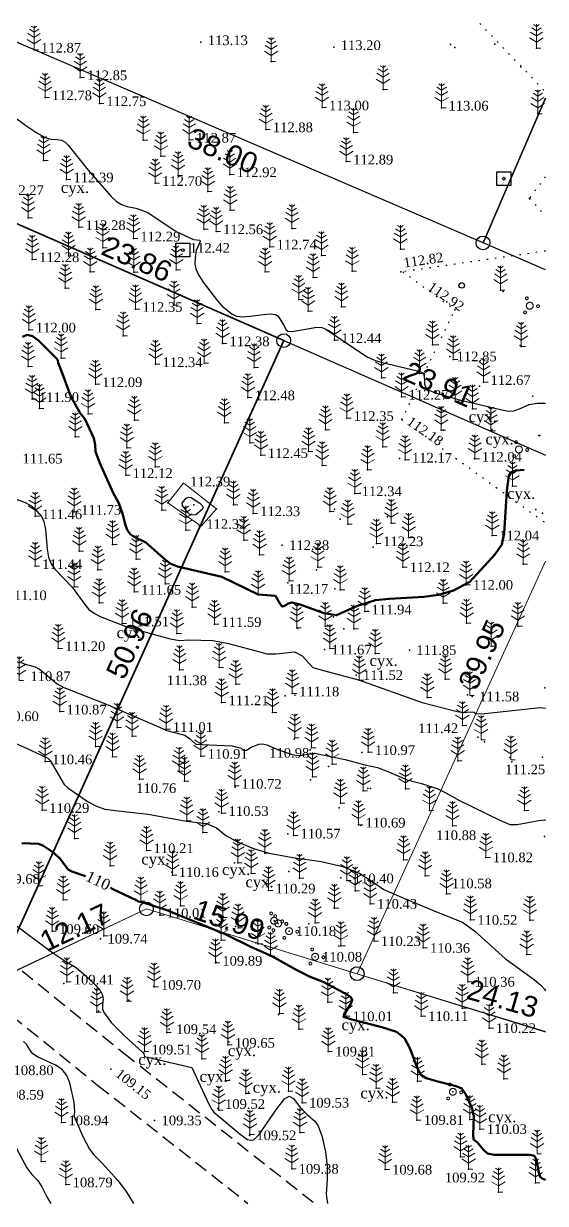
# Model space of a CAD drawing. Header units: millimetres. Extents: x 5405400.6 to 5405489.6, y 5524801.2 to 5524886.8.
# Drawn here: x 5405451.8 to 5405489.6, y 5524801.2 to 5524886.8 of the extents above; entities that cross this region are included whole.
import ezdxf
from ezdxf.enums import TextEntityAlignment as Align

# ---------------------------------------------------------------- set-up
doc = ezdxf.new("R2010")
doc.units = ezdxf.units.MM
for name, pattern in [('DASHEDX2', [1.5, 1, -0.5]), ('HIDDEN', [0.5, 0, -0.5]), ('суцільна', [50, 50, 0])]:
    doc.linetypes.add(name, pattern=pattern)
for name, color, linetype in [('SC007', 7, 'Continuous'), ('вис_1_1', 170, 'Continuous'), ('горизонт_1', 12, 'Continuous'), ('горизонтали', 42, 'Continuous'), ('дороги', 7, 'Continuous'), ('Ділянки_Межі', 10, 'Continuous'), ('надписи', 7, 'Continuous'), ('отметки', 7, 'Continuous'), ('промеры', 185, 'Continuous'), ('Растительность', 7, 'Continuous')]:
    doc.layers.add(name, color=color, linetype=linetype)
for name, color, linetype, lineweight in [('Контур', 7, 'HIDDEN', 30), ('ограждение', 7, 'ZABOR', 20), ('рельеф', 7, 'Continuous', 0), ('ТОЧКИ', 7, 'Continuous', 30), ('усл. знак', 7, 'суцільна', 20)]:
    doc.layers.add(name, color=color, linetype=linetype, lineweight=lineweight)
doc.styles.get("Standard").update_dxf_attribs({"font": 'arial.ttf'})
doc.styles.add('times', font='times.ttf')
doc.linetypes.add('ZABOR', pattern='A,1,-0.1,[132,ltypeshp.shx,S=0.25,R=0,X=-0.1,Y=0],-0.4,1', length=2.5)
doc.linetypes.add('ЗаборДерПр', pattern='A,1,[130,ltypeshp.shx,S=0.25,R=0,X=0,Y=-0.25],1.5', length=2.5)
doc.linetypes.add('канава 0', pattern='A,0.9,0,["|",Standard,S=0.25,R=0,X=0,Y=0],0.1', length=1)

# ---------------------------------------------------------------- blocks, each defined once
blk = doc.blocks.new('SYMBOL902')
at = {"layer": 'SC007'}
blk.add_lwpolyline([(-1.25, -1.25), (-1.25, 1.25), (1.25, 1.25), (1.25, -1.25)], close=True, dxfattribs=at)
blk.add_circle((0, 0), 0.25, dxfattribs=at)
blk = doc.blocks.new('A$C51FE15A3')
at = {"layer": 'Растительность', "color": 94, "lineweight": 0}
for points in [[(-0.201, 1.726), (0, 1.584), (0.201, 1.726)], [(0, 1.75), (0, 0), (0.319, 0)], [(-0.447, 1.172), (0, 0.895), (0.447, 1.172)], [(-0.343, 1.489), (0, 1.267), (0.343, 1.489)], [(-0.493, 0.753), (0, 0.444), (0.493, 0.753)]]:
    blk.add_lwpolyline(points, dxfattribs=at)
blk = doc.blocks.new('A$C72385B22')
at = {"layer": 'усл. знак'}
for centre, radius in [((0, 0), 0.625), ((-0.02, 1.49), 0.25), ((-1.29, -0.64), 0.25), ((1.28, -0.76), 0.25)]:
    blk.add_circle(centre, radius, dxfattribs=at)

msp = doc.modelspace()

# ---------------------------------------------------------------- linework, layer by layer
at = {"layer": 'вис_1_1', "color": 7}
for p in [(5405486.57, 5524867.39, 112.87), (5405483.07, 5524866.06, 112.92), (5405487.8, 5524863.47, 112.78), (5405482.69, 5524862.68, 112.85), (5405484.85, 5524860.51, 112.69), (5405483.28, 5524859.41, 112.48), (5405479.22, 5524858.09, 112.18), (5405482.24, 5524857.32, 112.19), (5405485.74, 5524857.38, 112.26), (5405489.22, 5524856.94, 112.34), (5405479.06, 5524855.27, 112.26), (5405484.48, 5524855.26, 112.11), (5405476.19, 5524852.75, 112.4), (5405474.34, 5524851.6, 112.36), (5405478.17, 5524851.05, 112.38), (5405488.93, 5524851.56, 111.9), (5405474.75, 5524850.86, 112.38), (5405479.71, 5524849.55, 112.29), (5405485.78, 5524849.68, 112.04), (5405470.54, 5524848.98, 112.28), (5405477.15, 5524848.84, 112.3), (5405488.02, 5524847.61, 111.93), (5405473.03, 5524847.19, 112.14), (5405479.29, 5524847.38, 112.12), (5405470.94, 5524846.24, 112.18), (5405483.88, 5524846.1, 112), (5405474.36, 5524845.82, 112.11), (5405476.75, 5524844.2, 111.95), (5405482.22, 5524844.77, 111.97), (5405474.25, 5524843.79, 112), (5405483.92, 5524843.31, 111.85), (5405471.67, 5524842.97, 111.72), (5405475.02, 5524842.9, 111.91), (5405487.64, 5524843.1, 111.85), (5405485.69, 5524841.66, 111.81), (5405473.62, 5524841.4, 111.67), (5405479.77, 5524841.37, 111.85), (5405475.9, 5524839.55, 111.52), (5405482.37, 5524839.25, 111.69), (5405489.6, 5524838.63, 111.58), (5405471.46, 5524838.09, 111.26), (5405481.06, 5524837.92, 111.55), (5405483.99, 5524838.12, 111.61), (5405484.33, 5524838, 111.58), (5405483.61, 5524835.89, 111.42), (5405471.4, 5524834.9, 111.08), (5405484.74, 5524835.05, 111.36), (5405472.57, 5524834.14, 111.01), (5405476.31, 5524833.93, 111.04), (5405485.21, 5524834.7, 111.38), (5405483.27, 5524833.32, 111.17), (5405487.04, 5524833.57, 111.31), (5405487.19, 5524833.25, 111.25), (5405489.42, 5524833.6, 111.29), (5405473.9, 5524832.91, 110.96), (5405467.13, 5524831.43, 110.76), (5405472.59, 5524831.95, 110.89), (5405476.74, 5524831.32, 110.94), (5405479.48, 5524831.29, 110.95), (5405465.95, 5524829.62, 110.57), (5405474.67, 5524829.92, 110.78), (5405481.22, 5524829.73, 110.87), (5405488.11, 5524829.72, 111.09), (5405470.96, 5524828.03, 110.6), (5405476.25, 5524828.64, 110.73), (5405482.89, 5524828.62, 110.88), (5405489.56, 5524827.85, 110.88), (5405479.34, 5524826.15, 110.65), (5405485.32, 5524826.32, 110.82), (5405467.09, 5524825.92, 110.43), (5405471.03, 5524825.3, 110.44), (5405462.54, 5524825.25, 110.16), (5405474.79, 5524824.84, 110.44), (5405480.91, 5524824.99, 110.61), (5405475.83, 5524823.89, 110.43), (5405482.46, 5524823.67, 110.58), (5405460.29, 5524823.12, 110), (5405476.92, 5524822.95, 110.43), (5405461.68, 5524822.15, 109.97), (5405474.32, 5524822.66, 110.3), (5405467.16, 5524821.3, 110.05), (5405469.95, 5524821.72, 110.22), (5405470.25, 5524821.53, 110.16), (5405472.47, 5524821.5, 110.21), (5405484.19, 5524821.78, 110.52), (5405488.49, 5524821.77, 110.69), (5405457.37, 5524820.42, 109.74), (5405471.04, 5524820.97, 110.18), (5405477.2, 5524820.24, 110.23), (5405468.64, 5524820.11, 110.04), (5405474.64, 5524819.88, 110.18), (5405480.76, 5524819.75, 110.36), (5405465.74, 5524818.71, 109.84), (5405469.57, 5524819.24, 110), (5405472.93, 5524819.11, 110.08), (5405488.28, 5524819.27, 110.56), (5405454.71, 5524817.17, 109.49), (5405461.23, 5524816.97, 109.65), (5405484, 5524817.3, 110.36), (5405459.41, 5524815.95, 109.55), (5405478.61, 5524816.49, 110.1), (5405457.21, 5524815.17, 109.5), (5405473.86, 5524815.82, 109.93), (5405483.6, 5524815.38, 110.16), (5405470.27, 5524814.91, 109.82), (5405475.15, 5524814.79, 110.01), (5405480.63, 5524814.8, 110.11), (5405462.35, 5524813.85, 109.54), (5405471.75, 5524813.86, 109.84), (5405485.54, 5524813.93, 110.22), (5405466.67, 5524812.93, 109.6), (5405473.88, 5524812.23, 109.81), (5405485.02, 5524811.32, 110.12), (5405466.73, 5524810.15, 109.58), (5405476.37, 5524810.57, 109.72), (5405480.36, 5524810.08, 109.98), (5405486.62, 5524810.24, 110.11), (5405468.1, 5524809.29, 109.58), (5405470.99, 5524809.36, 109.5), (5405477.35, 5524809.57, 109.74), (5405482.92, 5524809.31, 109.97), (5405471.99, 5524808.52, 109.53), (5405478.55, 5524808.55, 109.76), (5405465.87, 5524808.1, 109.52), (5405461.29, 5524807.23, 109.35), (5405461.29, 5524807.23, 109.35), (5405480.31, 5524807.26, 109.81), (5405484.16, 5524807.3, 109.98), (5405484.88, 5524806.6, 110.03), (5405468.16, 5524806.15, 109.52), (5405471.83, 5524806.35, 109.43), (5405489.03, 5524806.31, 110.03), (5405483.48, 5524804.58, 109.95), (5405471.23, 5524803.72, 109.38), (5405478.01, 5524803.66, 109.68), (5405484.06, 5524803.69, 109.92), (5405488.92, 5524802.7, 109.97), (5405486.22, 5524802.03, 109.96)]:
    msp.add_point(p, dxfattribs=at)
at = {"layer": 'горизонт_1', "color": 32}
for points in [[(5405480.84, 5524861.432, 112.5), (5405480.87, 5524860.69, 112.5), (5405480.97, 5524860.43, 112.5), (5405481.23, 5524860.21, 112.5), (5405481.83, 5524859.98, 112.5), (5405483.48, 5524859.5, 112.5), (5405485.35, 5524859.08, 112.5), (5405486.46, 5524858.8, 112.5), (5405486.95, 5524858.71, 112.5), (5405487.34, 5524858.74, 112.5), (5405487.75, 5524858.88, 112.5), (5405488.45, 5524859.19, 112.5), (5405489.05, 5524859.29, 112.5), (5405489.63, 5524859.29, 112.5)], [(5405463.485, 5524835.204, 111), (5405463.822, 5524834.94, 111), (5405464.27, 5524834.55, 111), (5405465.24, 5524834.49, 111), (5405466.92, 5524834.43, 111), (5405467.56, 5524834.26, 111), (5405467.78, 5524834.06, 111), (5405467.96, 5524834.11, 111), (5405468.29, 5524834.32, 111), (5405468.85, 5524834.53, 111), (5405469.12, 5524834.57, 111), (5405469.43, 5524834.49, 111), (5405470.26, 5524834.12, 111), (5405471.27, 5524833.8, 111), (5405471.69, 5524833.71, 111), (5405472, 5524833.74, 111), (5405472.88, 5524833.89, 111), (5405475.11, 5524833.43, 111), (5405476.53, 5524833.04, 111), (5405477.46, 5524832.84, 111), (5405478.33, 5524832.51, 111), (5405479.6, 5524831.96, 111), (5405480.64, 5524831.68, 111), (5405481.77, 5524831.31, 111), (5405482.41, 5524831.01, 111), (5405483.4, 5524830.45, 111), (5405486.33, 5524829.03, 111), (5405487.06, 5524828.71, 111), (5405487.58, 5524828.72, 111), (5405489.16, 5524829.01, 111), (5405489.6, 5524829.05, 111), (5405489.63, 5524829.035, 111)], [(5405463.597, 5524828.952, 110.5), (5405465.06, 5524828.79, 110.5), (5405465.77, 5524828.46, 110.5), (5405466.45, 5524827.91, 110.5), (5405467.31, 5524827.44, 110.5), (5405468.47, 5524826.97, 110.5), (5405469.59, 5524826.64, 110.5), (5405471.31, 5524826.31, 110.5), (5405473.37, 5524826.02, 110.5), (5405474.94, 5524825.65, 110.5), (5405476.16, 5524825.15, 110.5), (5405477.06, 5524824.57, 110.5), (5405477.91, 5524824, 110.5), (5405479.41, 5524823.35, 110.5), (5405481.72, 5524822.36, 110.5), (5405483.61, 5524821.62, 110.5), (5405484.51, 5524820.97, 110.5), (5405486.73, 5524818.97, 110.5), (5405487.78, 5524818.22, 110.5), (5405488.84, 5524817.44, 110.5), (5405489.29, 5524817.06, 110.5), (5405489.56, 5524816.76, 110.5), (5405489.63, 5524816.648, 110.5)], [(5405455.449, 5524807.511, 109), (5405456.08, 5524806.07, 109), (5405456.56, 5524805.14, 109), (5405456.86, 5524804.77, 109), (5405457.49, 5524804.14, 109), (5405458.62, 5524802.87, 109), (5405459.22, 5524802.08, 109), (5405459.766, 5524801.21, 109)]]:
    msp.add_polyline3d(points, dxfattribs=at)
at = {"layer": 'горизонтали', "color": 32}
for points in [[(5405449.877, 5524880.962, 112.5), (5405451.947, 5524879.432, 112.5), (5405452.737, 5524878.902, 112.5), (5405453.337, 5524878.572, 112.5), (5405453.747, 5524878.452, 112.5), (5405454.227, 5524878.432, 112.5), (5405454.527, 5524878.372, 112.5), (5405454.787, 5524878.232, 112.5), (5405455.017, 5524878.002, 112.5), (5405456.467, 5524876.192, 112.5), (5405458.147, 5524874.282, 112.5), (5405458.497, 5524873.952, 112.5), (5405458.877, 5524873.712, 112.5), (5405459.287, 5524873.572, 112.5), (5405459.917, 5524873.442, 112.5), (5405460.357, 5524873.302, 112.5), (5405460.817, 5524873.092, 112.5), (5405462.887, 5524871.732, 112.5), (5405464.117, 5524871.162, 112.5), (5405464.577, 5524871.122, 112.5), (5405464.587, 5524871.022, 112.5), (5405464.297, 5524870.372, 112.5), (5405464.217, 5524869.842, 112.5), (5405464.207, 5524869.382, 112.5), (5405464.267, 5524869.042, 112.5), (5405464.477, 5524868.602, 112.5), (5405464.817, 5524868.072, 112.5), (5405465.837, 5524866.712, 112.5), (5405466.177, 5524866.322, 112.5), (5405466.897, 5524865.762, 112.5), (5405467.227, 5524865.612, 112.5), (5405467.667, 5524865.552, 112.5), (5405468.227, 5524865.592, 112.5), (5405469.157, 5524865.732, 112.5), (5405469.687, 5524865.772, 112.5), (5405470.047, 5524865.732, 112.5), (5405470.247, 5524865.602, 112.5), (5405470.707, 5524864.852, 112.5), (5405470.807, 5524864.622, 112.5), (5405470.957, 5524864.512, 112.5), (5405471.267, 5524864.492, 112.5), (5405473.047, 5524864.812, 112.5), (5405473.427, 5524864.782, 112.5), (5405473.707, 5524864.662, 112.5), (5405476.147, 5524863.002, 112.5), (5405476.707, 5524862.652, 112.5), (5405477.227, 5524862.412, 112.5), (5405477.697, 5524862.262, 112.5), (5405480.347, 5524861.642, 112.5), (5405480.637, 5524861.542, 112.5), (5405480.84, 5524861.432, 112.5)], [(5405450.067, 5524852.742, 111.5), (5405451.837, 5524852.102, 111.5), (5405452.297, 5524851.872, 111.5), (5405452.557, 5524851.672, 111.5), (5405453.077, 5524851.062, 111.5), (5405453.257, 5524850.702, 111.5), (5405453.377, 5524850.112, 111.5), (5405453.487, 5524848.682, 111.5), (5405453.587, 5524848.112, 111.5), (5405453.777, 5524847.632, 111.5), (5405454.057, 5524847.232, 111.5), (5405455.317, 5524845.932, 111.5), (5405456.227, 5524844.672, 111.5), (5405456.527, 5524844.322, 111.5), (5405456.907, 5524844.042, 111.5), (5405457.347, 5524843.812, 111.5), (5405459.317, 5524843.042, 111.5), (5405462.417, 5524842.172, 111.5), (5405463.117, 5524842.052, 111.5), (5405463.767, 5524842.122, 111.5), (5405465.507, 5524842.062, 111.5), (5405466.657, 5524841.852, 111.5), (5405468.817, 5524841.272, 111.5), (5405469.417, 5524841.102, 111.5), (5405470.107, 5524841.102, 111.5), (5405471.427, 5524841.252, 111.5), (5405471.997, 5524840.942, 111.5), (5405472.764, 5524840.094, 111.5)], [(5405451.517, 5524840.512, 111), (5405451.817, 5524840.362, 111), (5405452.617, 5524840.162, 111), (5405452.947, 5524839.972, 111), (5405454.227, 5524838.912, 111), (5405454.707, 5524838.642, 111), (5405457.607, 5524837.522, 111), (5405462.027, 5524835.592, 111), (5405462.087, 5524835.552, 111), (5405463.485, 5524835.204, 111)], [(5405472.764, 5524840.094, 111.5), (5405473.8, 5524839.81, 111.5), (5405476.07, 5524839.21, 111.5), (5405480.7, 5524837.56, 111.5), (5405483.24, 5524836.91, 111.5), (5405483.81, 5524836.84, 111.5), (5405484.06, 5524836.89, 111.5), (5405484.46, 5524836.85, 111.5), (5405484.62, 5524836.75, 111.5), (5405485.23, 5524836.76, 111.5), (5405488.14, 5524837.07, 111.5), (5405489.24, 5524837.2, 111.5), (5405489.63, 5524837.155, 111.5)], [(5405449.947, 5524835.152, 110.5), (5405451.997, 5524834.252, 110.5), (5405453.537, 5524833.532, 110.5), (5405453.717, 5524833.352, 110.5), (5405454.717, 5524831.622, 110.5), (5405454.997, 5524831.382, 110.5), (5405456.477, 5524830.352, 110.5), (5405457.017, 5524830.062, 110.5), (5405457.687, 5524829.822, 110.5), (5405458.647, 5524829.692, 110.5), (5405460.807, 5524829.462, 110.5), (5405463.597, 5524828.952, 110.5)], [(5405451.067, 5524821.512, 109.5), (5405453.897, 5524819.392, 109.5), (5405454.857, 5524818.762, 109.5), (5405455.597, 5524818.322, 109.5), (5405456.347, 5524817.672, 109.5), (5405456.987, 5524817.052, 109.5), (5405457.327, 5524816.662, 109.5), (5405457.517, 5524816.322, 109.5), (5405457.557, 5524816.022, 109.5), (5405457.497, 5524815.622, 109.5), (5405457.507, 5524815.342, 109.5), (5405457.607, 5524815.062, 109.5), (5405457.912, 5524814.656, 109.5)], [(5405457.912, 5524814.656, 109.5), (5405458.147, 5524814.342, 109.5), (5405459.157, 5524813.332, 109.5), (5405460.407, 5524812.192, 109.5), (5405460.497, 5524812.072, 109.5), (5405460.547, 5524811.872, 109.5), (5405463.997, 5524811.072, 109.5), (5405465.207, 5524808.412, 109.5), (5405465.427, 5524808.022, 109.5), (5405465.587, 5524807.822, 109.5), (5405465.587, 5524807.822, 109.5), (5405465.587, 5524807.822, 109.5)], [(5405455.449, 5524807.511, 109), (5405455.507, 5524807.862, 109), (5405455.457, 5524808.552, 109), (5405455.127, 5524809.962, 109), (5405454.917, 5524810.502, 109), (5405454.577, 5524810.922, 109), (5405454.087, 5524811.232, 109), (5405452.787, 5524811.852, 109), (5405452.457, 5524812.072, 109), (5405452.287, 5524812.272, 109), (5405451.987, 5524812.762, 109), (5405451.767, 5524812.952, 109)], [(5405465.587, 5524807.822, 109.5), (5405467.48, 5524806.24, 109.5), (5405468.03, 5524805.85, 109.5), (5405468.23, 5524805.79, 109.5), (5405468.49, 5524805.83, 109.5), (5405468.86, 5524806.22, 109.5), (5405470.15, 5524808.07, 109.5), (5405470.71, 5524808.79, 109.5), (5405471.05, 5524808.99, 109.5), (5405471.35, 5524808.82, 109.5), (5405471.84, 5524808.17, 109.5), (5405472.36, 5524807.67, 109.5), (5405472.91, 5524807.19, 109.5), (5405473.16, 5524806.83, 109.5), (5405473.43, 5524806.04, 109.5), (5405473.67, 5524804.96, 109.5), (5405473.8, 5524803.91, 109.5), (5405473.79, 5524802.96, 109.5), (5405473.74, 5524801.88, 109.5), (5405473.829, 5524801.21, 109.5)], [(5405451.217, 5524805.302, 108.5), (5405452.007, 5524803.782, 108.5), (5405452.377, 5524803.302, 108.5), (5405452.807, 5524802.882, 108.5), (5405453.097, 5524802.412, 108.5), (5405453.457, 5524801.682, 108.5), (5405453.769, 5524801.21, 108.5)]]:
    msp.add_polyline3d(points, dxfattribs=at)
at = {"layer": 'горизонтали', "color": 32, "lineweight": 50}
for points in [[(5405451.707, 5524864.092, 112), (5405452.037, 5524864.242, 112), (5405452.427, 5524864.162, 112), (5405452.857, 5524863.832, 112), (5405454.177, 5524862.532, 112), (5405454.257, 5524862.402, 112), (5405454.297, 5524862.222, 112), (5405454.617, 5524861.412, 112), (5405455.217, 5524859.762, 112), (5405455.877, 5524858.562, 112), (5405456.217, 5524858.152, 112), (5405456.887, 5524856.742, 112), (5405456.977, 5524856.272, 112), (5405456.997, 5524855.782, 112), (5405457.307, 5524854.922, 112), (5405458.287, 5524852.792, 112), (5405458.697, 5524852.022, 112), (5405458.977, 5524851.202, 112), (5405459.157, 5524850.502, 112), (5405459.307, 5524850.092, 112), (5405459.517, 5524849.792, 112), (5405459.767, 5524849.612, 112), (5405460.657, 5524849.182, 112), (5405462.097, 5524847.882, 112), (5405462.457, 5524847.632, 112), (5405462.937, 5524847.422, 112), (5405466.167, 5524846.692, 112), (5405468.797, 5524845.412, 112), (5405470.058, 5524845.296, 112)], [(5405470.058, 5524845.296, 112), (5405470.36, 5524844.74, 112), (5405470.55, 5524844.53, 112), (5405470.72, 5524844.59, 112), (5405470.97, 5524844.76, 112), (5405471.24, 5524844.83, 112), (5405471.85, 5524844.68, 112), (5405473.57, 5524844.04, 112), (5405474.47, 5524843.9, 112), (5405476, 5524844.58, 112), (5405476.93, 5524844.88, 112), (5405477.3, 5524844.98, 112), (5405478.32, 5524845.09, 112), (5405480.82, 5524845.24, 112), (5405481.87, 5524845.37, 112), (5405482.96, 5524845.68, 112), (5405484.16, 5524846.31, 112), (5405485.98, 5524848.32, 112), (5405486.48, 5524849.02, 112), (5405486.63, 5524849.83, 112), (5405486.84, 5524852.95, 112), (5405486.99, 5524854.01, 112), (5405487.15, 5524854.28, 112), (5405487.48, 5524854.41, 112), (5405488.09, 5524854.46, 112)], [(5405451.657, 5524827.362, 110), (5405452.857, 5524827.312, 110), (5405453.187, 5524827.192, 110), (5405453.967, 5524826.642, 110), (5405454.467, 5524826.192, 110), (5405454.837, 5524825.652, 110), (5405455.017, 5524825.452, 110), (5405455.287, 5524825.292, 110), (5405456.271, 5524824.968, 110)], [(5405458.082, 5524824.125, 110), (5405458.217, 5524824.052, 110), (5405459.947, 5524823.222, 110), (5405460.127, 5524823.111, 110)], [(5405460.127, 5524823.111, 110), (5405460.39, 5524823.07, 110), (5405462.17, 5524822.5, 110), (5405466.41, 5524820.75, 110), (5405468.26, 5524819.82, 110), (5405469.78, 5524819.16, 110), (5405471.64, 5524818.12, 110), (5405472.57, 5524817.66, 110), (5405473.51, 5524817.28, 110), (5405474.59, 5524816.72, 110), (5405475.21, 5524816.39, 110), (5405475.52, 5524816.18, 110), (5405475.62, 5524815.96, 110), (5405475.49, 5524815.64, 110), (5405475.03, 5524814.95, 110), (5405474.98, 5524814.74, 110), (5405475.49, 5524814.57, 110), (5405477.77, 5524814.01, 110), (5405478.82, 5524813.65, 110), (5405479.4, 5524813.21, 110), (5405479.8, 5524812.48, 110), (5405480.37, 5524810.95, 110), (5405480.6, 5524810.53, 110), (5405480.98, 5524810.29, 110), (5405481.83, 5524810.05, 110), (5405483.15, 5524809.73, 110), (5405483.57, 5524809.55, 110), (5405483.85, 5524809.12, 110), (5405484.33, 5524808.09, 110), (5405484.45, 5524807.52, 110), (5405484.39, 5524806.2, 110), (5405484.42, 5524805.86, 110), (5405484.67, 5524805.65, 110), (5405485.13, 5524805.09, 110), (5405485.43, 5524804.84, 110), (5405485.91, 5524804.74, 110), (5405487.17, 5524804.73, 110), (5405488.49, 5524804.73, 110), (5405488.83, 5524804.66, 110), (5405488.98, 5524804.36, 110), (5405489.15, 5524803.43, 110), (5405489.24, 5524803.13, 110), (5405489.4, 5524803.02, 110), (5405489.63, 5524802.924, 110)]]:
    msp.add_polyline3d(points, dxfattribs=at)
at = {"layer": 'горизонтали', "color": 32}
msp.add_polyline3d([(5405463.907, 5524851.152, 112), (5405463.637, 5524851.402, 112), (5405463.297, 5524851.872, 112), (5405463.287, 5524852.042, 112), (5405463.577, 5524852.392, 112), (5405463.737, 5524852.472, 112), (5405463.937, 5524852.452, 112), (5405464.557, 5524852.042, 112), (5405464.747, 5524851.872, 112), (5405464.807, 5524851.712, 112), (5405464.737, 5524851.572, 112), (5405464.277, 5524851.182, 112), (5405463.907, 5524851.152, 112)], close=True, dxfattribs=at)
at = {"layer": 'дороги', "color": 7, "linetype": 'DASHEDX2', "elevation": 111.172}
for points in [[(5405400.637, 5524860.712), (5405402.423, 5524859.231), (5405416.105, 5524848.587), (5405435.343, 5524831.304), (5405459.049, 5524812.123), (5405472.906, 5524801.21)], [(5405400.637, 5524856.82), (5405414.179, 5524846.285), (5405433.395, 5524829.02), (5405457.177, 5524809.779), (5405468.057, 5524801.21)]]:
    msp.add_lwpolyline(points, dxfattribs=at)
at = {"layer": 'Ділянки_Межі', "lineweight": 25}
for points in [[(5405428.415, 5524886.835), (5405426.773, 5524883.037), (5405448.794, 5524873.396), (5405470.648, 5524863.828), (5405489.63, 5524855.518)], [(5405489.63, 5524868.97), (5405485.105, 5524870.917), (5405450.2, 5524885.938), (5405448.116, 5524886.835)]]:
    msp.add_lwpolyline(points, dxfattribs=at)
at = {"layer": 'Ділянки_Межі'}
for points in [[(5405489.63, 5524881.431), (5405485.105, 5524870.917), (5405450.2, 5524885.938)], [(5405485.105, 5524870.917), (5405489.63, 5524881.431)], [(5405489.63, 5524868.97), (5405485.105, 5524870.917)]]:
    msp.add_lwpolyline(points, dxfattribs=at)
at = {"layer": 'Ділянки_Межі', "lineweight": 35}
msp.add_lwpolyline([(5405421.901, 5524814.408), (5405448.794, 5524873.396), (5405470.648, 5524863.828), (5405449.693, 5524817.372), (5405442.13, 5524813.79)], close=True, dxfattribs=at)
at = {"layer": 'Ділянки_Межі', "lineweight": 0}
for points in [[(5405449.693, 5524817.372), (5405470.648, 5524863.828), (5405489.63, 5524855.518)], [(5405489.63, 5524847.826), (5405475.979, 5524817.883), (5405460.69, 5524822.58), (5405449.693, 5524817.372)], [(5405475.979, 5524817.883), (5405489.63, 5524847.826)], [(5405489.63, 5524813.69), (5405475.979, 5524817.883)]]:
    msp.add_lwpolyline(points, dxfattribs=at)
at = {"layer": 'Контур', "color": 7, "linetype": 'HIDDEN'}
for points, elevation in [([(5405484.88, 5524886.835), (5405489.63, 5524881.895)], 113.515), ([(5405489.63, 5524875.725), (5405488.469, 5524874.147), (5405489.63, 5524872.896)], 113.515), ([(5405489.63, 5524870.322), (5405479.282, 5524868.823), (5405483.07, 5524866.06)], 113.515), ([(5405479.22, 5524858.09), (5405483.07, 5524866.06)], 111.18), ([(5405479.22, 5524858.09), (5405489.63, 5524850.602)], 111.18)]:
    msp.add_lwpolyline(points, dxfattribs=dict(at, elevation=elevation))
at = {"layer": 'ограждение', "color": 7, "linetype": 'ЗаборДерПр', "elevation": 107.24}
msp.add_lwpolyline([(5405489.63, 5524813.629), (5405460.69, 5524822.58), (5405442.321, 5524813.921), (5405421.126, 5524814.275), (5405400.637, 5524820.313)], dxfattribs=at)
at = {"layer": 'отметки', "color": 7}
for p in [(5405464.645, 5524885.475, 113.127), (5405467.624, 5524885.883, 113.235), (5405482.759, 5524885.313, 113.131), (5405485.975, 5524885.333, 113.265), (5405452.545, 5524884.934, 112.873), (5405474.284, 5524885.116, 113.199), (5405483.067, 5524885.111, 113.189), (5405488.98, 5524885.04, 113.15), (5405469.74, 5524884.082, 113.133), (5405487.845, 5524883.689, 113.193), (5405455.893, 5524882.933, 112.847), (5405477.855, 5524882.054, 113.116), (5405453.336, 5524881.478, 112.775), (5405457.28, 5524881.045, 112.749), (5405473.434, 5524880.742, 113.004), (5405482.103, 5524880.727, 113.062), (5405489.079, 5524880.289, 113.03), (5405460.465, 5524878.381, 112.798), (5405463.793, 5524878.396, 112.865), (5405469.359, 5524879.155, 112.885), (5405475.721, 5524878.94, 112.938), (5405453.235, 5524876.911, 112.358), (5405461.749, 5524877.219, 112.82), (5405475.187, 5524876.815, 112.891), (5405462.99, 5524875.804, 112.76), (5405466.74, 5524875.893, 112.92), (5405454.901, 5524875.517, 112.391), (5405461.328, 5524875.26, 112.703), (5405465.151, 5524874.646, 112.863), (5405488.469, 5524874.147, 112.868), (5405466.775, 5524873.291, 112.844), (5405452.114, 5524872.732, 112.228), (5405452.125, 5524872.728, 112.22), (5405455.779, 5524872.054, 112.284), (5405464.848, 5524871.91, 112.578), (5405465.751, 5524871.756, 112.563), (5405471.244, 5524871.955, 112.897), (5405459.746, 5524871.227, 112.285), (5405455.039, 5524869.978, 112.247), (5405457.524, 5524870.565, 112.27), (5405469.638, 5524870.645, 112.736), (5405473.38, 5524870, 112.786), (5405479.109, 5524870.456, 112.852), (5405452.417, 5524869.726, 112.277), (5405462.853, 5524868.964, 112.443), (5405456.622, 5524868.809, 112.331), (5405459.776, 5524868.785, 112.336), (5405469.305, 5524868.815, 112.717), (5405472.776, 5524868.408, 112.742), (5405475.622, 5524868.871, 112.839), (5405479.154, 5524868.823, 112.816), (5405454.804, 5524867.627, 112.234), (5405486.377, 5524867.5, 112.76), (5405462.697, 5524866.41, 112.401), (5405471.74, 5524866.82, 112.551), (5405457.031, 5524866.076, 112.256), (5405459.9, 5524866.116, 112.355), (5405472.426, 5524865.965, 112.559), (5405474.841, 5524866.268, 112.894), (5405464.363, 5524865.061, 112.386), (5405452.168, 5524864.619, 112.005), (5405458.996, 5524864.175, 112.326), (5405474.329, 5524863.855, 112.441), (5405466.214, 5524863.621, 112.381), (5405481.435, 5524863.514, 112.738), (5405487.87, 5524863.41, 112.71), (5405454.505, 5524862.561, 112.012), (5405461.355, 5524862.106, 112.336), (5405464.878, 5524862.202, 112.494), (5405482.951, 5524862.457, 112.725), (5405452.113, 5524861.955, 111.899), (5405468.502, 5524861.877, 112.406), (5405480.501, 5524861.442, 112.482), (5405456.989, 5524860.657, 112.088), (5405477.738, 5524861.126, 112.368), (5405485.152, 5524860.813, 112.667), (5405452.397, 5524859.573, 111.904), (5405468.054, 5524859.702, 112.482), (5405479.196, 5524859.745, 112.273), (5405488.731, 5524859.792, 112.484), (5405452.93, 5524858.91, 111.894), (5405483.082, 5524859.426, 112.421), (5405484.343, 5524858.872, 112.357), (5405456.462, 5524858.518, 112.022), (5405459.824, 5524858.042, 112.2), (5405466.35, 5524857.872, 112.425), (5405475.225, 5524858.203, 112.346), (5405473.679, 5524857.349, 112.358), (5405482.07, 5524857.32, 112.14), (5405485.684, 5524857.273, 112.256), (5405455.531, 5524856.841, 111.924), (5405468.183, 5524856.414, 112.422), (5405477.833, 5524856.123, 112.245), (5405489.16, 5524856.93, 112.25), (5405459.27, 5524856.038, 112.118), (5405468.999, 5524855.508, 112.451), (5405472.449, 5524855.77, 112.465), (5405461.336, 5524854.672, 112.28), (5405473.44, 5524854.753, 112.44), (5405476.731, 5524854.458, 112.392), (5405479.452, 5524855.181, 112.17), (5405484.522, 5524855.246, 112.041), (5405459.19, 5524854.052, 112.121), (5405463.366, 5524853.447, 112.39), (5405475.804, 5524852.74, 112.339), (5405487.24, 5524853.27, 111.88), (5405462.254, 5524852.048, 112.289), (5405464.123, 5524851.92, 111.697), (5405466.999, 5524851.9, 112.378), (5405452.619, 5524851.077, 111.458), (5405455.455, 5524851.394, 111.73), (5405461.798, 5524851.52, 112.36), (5405465.786, 5524851.619, 112.313), (5405468.438, 5524851.292, 112.328), (5405473.997, 5524851.426, 112.318), (5405489.41, 5524851.31, 111.82), (5405464.535, 5524850.368, 112.316), (5405475.293, 5524850.51, 112.256), (5405478.45, 5524850.571, 112.277), (5405463.539, 5524850.079, 112.384), (5405467.751, 5524849.348, 112.317), (5405455.817, 5524848.537, 111.64), (5405458.24, 5524849.024, 111.838), (5405477.369, 5524849.11, 112.228), (5405459.946, 5524847.956, 111.797), (5405468.902, 5524848.291, 112.341), (5405452.626, 5524847.454, 111.442), (5405457.173, 5524847.186, 111.659), (5405466.405, 5524847.047, 112.05), (5405473.119, 5524847.391, 112.157), (5405455.45, 5524845.952, 111.509), (5405462.049, 5524846.171, 111.808), (5405471.036, 5524846.389, 112.165), (5405459.804, 5524845.592, 111.654), (5405468.794, 5524845.404, 112), (5405474.754, 5524845.745, 112.017), (5405457.253, 5524844.806, 111.579), (5405464.014, 5524844.492, 111.67), (5405476.524, 5524844.158, 111.943), (5405458.928, 5524843.297, 111.509), (5405462.907, 5524842.572, 111.532), (5405465.629, 5524843.247, 111.587), (5405471.603, 5524842.976, 111.681), (5405473.664, 5524843.094, 111.757), (5405475.748, 5524842.902, 111.854), (5405454.302, 5524841.492, 111.203), (5405473.994, 5524841.472, 111.685), (5405477.291, 5524841.129, 111.705), (5405463.094, 5524839.94, 111.384), (5405465.96, 5524840.112, 111.354), (5405476.133, 5524839.195, 111.336), (5405467.167, 5524838.889, 111.297), (5405471.272, 5524838.211, 111.175), (5405466.145, 5524837.563, 111.211), (5405470.76, 5524838.054, 111.175), (5405454.4, 5524836.899, 110.866), (5405469.839, 5524836.832, 111.085), (5405458.563, 5524835.761, 110.893), (5405462.114, 5524835.63, 111.006), (5405459.657, 5524835.122, 110.88), (5405471.447, 5524835.001, 111.044), (5405457.005, 5524834.379, 110.82), (5405472.674, 5524834.272, 110.977), (5405476.77, 5524833.952, 110.968), (5405453.36, 5524833.283, 110.465), (5405458.243, 5524833.623, 110.831), (5405464.633, 5524833.678, 110.913), (5405474.175, 5524833.096, 110.945), (5405463.056, 5524832.581, 110.685), (5405472.74, 5524832.175, 110.754), (5405460.195, 5524832.001, 110.764), (5405463.444, 5524831.852, 110.678), (5405467.095, 5524831.509, 110.722), (5405476.94, 5524831.329, 110.775), (5405476.42, 5524831.152, 110.761), (5405453.141, 5524829.751, 110.286), (5405474.758, 5524830.252, 110.769), (5405463.615, 5524828.975, 110.502), (5405466.149, 5524829.534, 110.533), (5405464.794, 5524828.119, 110.514), (5405471.363, 5524827.899, 110.566), (5405476.078, 5524828.693, 110.69), (5405455.482, 5524827.695, 110.255), (5405460.709, 5524826.833, 110.21), (5405469.28, 5524826.627, 110.403), (5405458.057, 5524825.711, 110.126), (5405467.326, 5524825.923, 110.409), (5405462.575, 5524825.034, 110.185), (5405468.296, 5524825.155, 110.4), (5405471.799, 5524824.805, 110.303), (5405475.226, 5524824.644, 110.396), (5405475.75, 5524824.788, 110.399), (5405452.896, 5524824.264, 109.631), (5405469.547, 5524823.91, 110.295), (5405454.658, 5524823.245, 109.776), (5405460.294, 5524823.154, 110.007), (5405463.168, 5524822.811, 110.201), (5405461.653, 5524822.136, 110.007), (5405466.237, 5524821.971, 110.082), (5405474.33, 5524822.63, 110.212), (5405467.339, 5524821.199, 110.106), (5405472.928, 5524821.569, 110.232), (5405453.857, 5524820.962, 109.602), (5405457.606, 5524820.637, 109.706), (5405466.118, 5524820.32, 110.106), (5405468.784, 5524820.056, 110.016), (5405474.801, 5524819.912, 110.19), (5405465.697, 5524818.667, 109.894), (5405469.699, 5524819.146, 110.037), (5405454.919, 5524817.301, 109.413), (5405461.247, 5524816.923, 109.695), (5405459.291, 5524815.891, 109.554), (5405457.098, 5524815.085, 109.49), (5405470.337, 5524815.003, 109.891), (5405462.179, 5524813.615, 109.481), (5405466.6, 5524812.711, 109.65), (5405460.558, 5524812.224, 109.514), (5405464.715, 5524811.713, 109.533), (5405458.113, 5524810.951, 109.145), (5405466.437, 5524810.141, 109.539), (5405467.897, 5524809.196, 109.569), (5405465.94, 5524807.981, 109.519), (5405454.534, 5524807.085, 108.942), (5405468.202, 5524806.221, 109.494), (5405453.067, 5524804.259, 108.637), (5405454.84, 5524802.586, 108.787)]:
    msp.add_point(p, dxfattribs=at)
at = {"layer": 'Растительность', "color": 7}
msp.add_circle((5405483.563, 5524867.833), 0.2, dxfattribs=at)
at = {"layer": 'рельеф', "color": 7, "linetype": 'канава 0', "ltscale": 0.4, "elevation": 112.39}
msp.add_lwpolyline([(5405463.366, 5524853.447), (5405462.254, 5524852.048), (5405464.663, 5524850.368), (5405465.786, 5524851.619), (5405463.43, 5524853.447)], dxfattribs=at)
at = {"layer": 'ТОЧКИ'}
for centre in [(5405485.105, 5524870.917), (5405470.648, 5524863.828), (5405460.69, 5524822.58), (5405475.979, 5524817.883)]:
    msp.add_circle(centre, 0.5, dxfattribs=at)

# ---------------------------------------------------------------- block references
at = {"layer": 'отметки', "color": 7, "xscale": 0.400000000372529, "yscale": 0.400000000372529, "zscale": 0.400000000372529}
for p in [(5405486.62, 5524875.58, 113.11), (5405463.33, 5524870.4, 112.42)]:
    msp.add_blockref('SYMBOL902', p, dxfattribs=at)
at = {"layer": 'Растительность', "color": 7}
for p in [(5405452.545, 5524884.934, 112.873), (5405488.98, 5524885.04, 113.15), (5405469.74, 5524884.082, 113.133), (5405455.893, 5524882.933, 112.847), (5405477.855, 5524882.054, 113.116), (5405453.336, 5524881.478, 112.775), (5405457.28, 5524881.045, 112.749), (5405473.434, 5524880.742, 113.004), (5405482.103, 5524880.727, 113.062), (5405489.079, 5524880.289, 113.03), (5405460.465, 5524878.381, 112.798), (5405463.793, 5524878.396, 112.865), (5405469.359, 5524879.155, 112.885), (5405475.721, 5524878.94, 112.938), (5405453.235, 5524876.911, 112.358), (5405461.749, 5524877.219, 112.82), (5405475.187, 5524876.815, 112.891), (5405462.99, 5524875.804, 112.76), (5405466.74, 5524875.893, 112.92), (5405454.901, 5524875.517, 112.391), (5405461.328, 5524875.26, 112.703), (5405465.151, 5524874.646, 112.863), (5405466.775, 5524873.291, 112.844), (5405452.114, 5524872.732, 112.228), (5405455.779, 5524872.054, 112.284), (5405464.848, 5524871.91, 112.578), (5405465.751, 5524871.756, 112.563), (5405471.244, 5524871.955, 112.897), (5405459.746, 5524871.227, 112.285), (5405469.638, 5524870.645, 112.736), (5405455.039, 5524869.978, 112.247), (5405457.524, 5524870.565, 112.27), (5405473.38, 5524870, 112.786), (5405479.109, 5524870.456, 112.852), (5405452.417, 5524869.726, 112.277), (5405462.853, 5524868.964, 112.443), (5405456.622, 5524868.809, 112.331), (5405459.776, 5524868.785, 112.336), (5405469.305, 5524868.815, 112.717), (5405472.776, 5524868.408, 112.742), (5405475.622, 5524868.871, 112.839), (5405454.804, 5524867.627, 112.234), (5405486.377, 5524867.5, 112.76), (5405462.697, 5524866.41, 112.401), (5405471.74, 5524866.82, 112.551), (5405457.031, 5524866.076, 112.256), (5405459.9, 5524866.116, 112.355), (5405472.426, 5524865.965, 112.559), (5405474.841, 5524866.268, 112.894), (5405464.363, 5524865.061, 112.386), (5405452.168, 5524864.619, 112.005), (5405458.996, 5524864.175, 112.326), (5405474.329, 5524863.855, 112.441), (5405466.214, 5524863.621, 112.381), (5405481.435, 5524863.514, 112.738), (5405487.87, 5524863.41, 112.71), (5405454.505, 5524862.561, 112.012), (5405461.355, 5524862.106, 112.336), (5405464.878, 5524862.202, 112.494), (5405482.951, 5524862.457, 112.725), (5405452.113, 5524861.955, 111.899), (5405468.502, 5524861.877, 112.406), (5405480.501, 5524861.442, 112.482), (5405456.989, 5524860.657, 112.088), (5405477.738, 5524861.126, 112.368), (5405485.152, 5524860.813, 112.667), (5405452.397, 5524859.573, 111.904), (5405468.054, 5524859.702, 112.482), (5405479.196, 5524859.745, 112.273), (5405452.93, 5524858.91, 111.894), (5405483.082, 5524859.426, 112.421), (5405484.343, 5524858.872, 112.357), (5405456.462, 5524858.518, 112.022), (5405459.824, 5524858.042, 112.2), (5405466.35, 5524857.872, 112.425), (5405475.225, 5524858.203, 112.346), (5405473.679, 5524857.349, 112.358), (5405482.07, 5524857.32, 112.14), (5405485.684, 5524857.273, 112.256), (5405455.531, 5524856.841, 111.924), (5405468.183, 5524856.414, 112.422), (5405477.833, 5524856.123, 112.245), (5405459.27, 5524856.038, 112.118), (5405468.999, 5524855.508, 112.451), (5405472.449, 5524855.77, 112.465), (5405484.522, 5524855.246, 112.041), (5405461.336, 5524854.672, 112.28), (5405473.44, 5524854.753, 112.44), (5405476.731, 5524854.458, 112.392), (5405479.452, 5524855.181, 112.17), (5405459.19, 5524854.052, 112.121), (5405475.804, 5524852.74, 112.339), (5405487.24, 5524853.27, 111.88), (5405466.999, 5524851.9, 112.378), (5405452.619, 5524851.077, 111.458), (5405455.455, 5524851.394, 111.73), (5405461.798, 5524851.52, 112.36), (5405468.438, 5524851.292, 112.328), (5405473.997, 5524851.426, 112.318), (5405463.539, 5524850.079, 112.384), (5405475.293, 5524850.51, 112.256), (5405478.45, 5524850.571, 112.277), (5405467.751, 5524849.348, 112.317), (5405479.71, 5524849.55, 111.29), (5405485.78, 5524849.68, 111.04), (5405455.817, 5524848.537, 111.64), (5405458.24, 5524849.024, 111.838), (5405477.369, 5524849.11, 112.228), (5405459.946, 5524847.956, 111.797), (5405468.902, 5524848.291, 112.341), (5405488.02, 5524847.61, 110.93), (5405452.626, 5524847.454, 111.442), (5405457.173, 5524847.186, 111.659), (5405466.405, 5524847.047, 112.05), (5405473.119, 5524847.391, 112.157), (5405479.29, 5524847.38, 111.12), (5405455.45, 5524845.952, 111.509), (5405462.049, 5524846.171, 111.808), (5405471.036, 5524846.389, 112.165), (5405483.88, 5524846.1, 111), (5405459.804, 5524845.592, 111.654), (5405468.794, 5524845.404, 112), (5405474.754, 5524845.745, 112.017), (5405457.253, 5524844.806, 111.579), (5405464.014, 5524844.492, 111.67), (5405476.524, 5524844.158, 111.943), (5405482.22, 5524844.77, 110.97), (5405458.928, 5524843.297, 111.509), (5405465.629, 5524843.247, 111.587), (5405483.92, 5524843.31, 110.85), (5405462.907, 5524842.572, 111.532), (5405471.603, 5524842.976, 111.681), (5405473.664, 5524843.094, 111.757), (5405475.748, 5524842.902, 111.854), (5405487.64, 5524843.1, 110.85), (5405485.69, 5524841.66, 110.81), (5405454.302, 5524841.492, 111.203), (5405473.994, 5524841.472, 111.685), (5405477.291, 5524841.129, 111.705), (5405463.094, 5524839.94, 111.384), (5405465.96, 5524840.112, 111.354), (5405451.463, 5524839.16, 110.872), (5405476.133, 5524839.195, 111.336), (5405482.37, 5524839.25, 110.69), (5405467.167, 5524838.889, 111.297), (5405471.272, 5524838.211, 111.175), (5405466.145, 5524837.563, 111.211), (5405481.06, 5524837.92, 110.55), (5405484.149, 5524838.066), (5405454.4, 5524836.899, 110.866), (5405469.839, 5524836.832, 111.085), (5405458.563, 5524835.761, 110.893), (5405462.114, 5524835.63, 111.006), (5405483.61, 5524835.89, 110.42), (5405459.657, 5524835.122, 110.88), (5405471.447, 5524835.001, 111.044), (5405484.966, 5524834.861), (5405457.005, 5524834.379, 110.82), (5405472.674, 5524834.272, 110.977), (5405476.77, 5524833.952, 110.968), (5405453.36, 5524833.283, 110.465), (5405458.243, 5524833.623, 110.831), (5405464.633, 5524833.678, 110.913), (5405474.175, 5524833.096, 110.945), (5405483.27, 5524833.32, 110.17), (5405487.114, 5524833.405), (5405463.056, 5524832.581, 110.685), (5405472.74, 5524832.175, 110.754), (5405460.195, 5524832.001, 110.764), (5405463.444, 5524831.852, 110.678), (5405467.095, 5524831.509, 110.722), (5405479.48, 5524831.29, 109.95), (5405476.42, 5524831.152, 110.761), (5405453.141, 5524829.751, 110.286), (5405466.149, 5524829.534, 110.533), (5405474.758, 5524830.252, 110.769), (5405481.22, 5524829.73, 109.87), (5405488.11, 5524829.72, 110.09), (5405463.615, 5524828.975, 110.502), (5405476.078, 5524828.693, 110.69), (5405464.794, 5524828.119, 110.514), (5405471.363, 5524827.899, 110.566), (5405482.89, 5524828.62, 109.88), (5405455.482, 5524827.695, 110.255), (5405460.709, 5524826.833, 110.21), (5405469.28, 5524826.627, 110.403), (5405479.34, 5524826.15, 109.65), (5405485.32, 5524826.32, 109.82), (5405458.057, 5524825.711, 110.126), (5405467.326, 5524825.923, 110.409), (5405462.575, 5524825.034, 110.185), (5405468.296, 5524825.155, 110.4), (5405471.799, 5524824.805, 110.303), (5405475.226, 5524824.644, 110.396), (5405480.91, 5524824.99, 109.61), (5405452.896, 5524824.264, 109.631), (5405469.547, 5524823.91, 110.295), (5405475.83, 5524823.89, 109.43), (5405482.46, 5524823.67, 109.58), (5405454.658, 5524823.245, 109.776), (5405460.294, 5524823.154, 110.007), (5405463.168, 5524822.811, 110.201), (5405476.92, 5524822.95, 109.43), (5405461.653, 5524822.136, 110.007), (5405466.237, 5524821.971, 110.082), (5405474.33, 5524822.63, 110.212), (5405467.339, 5524821.199, 110.106), (5405472.928, 5524821.569, 110.232), (5405484.19, 5524821.78, 109.52), (5405488.49, 5524821.77, 109.69), (5405453.857, 5524820.962, 109.602), (5405457.606, 5524820.637, 109.706), (5405466.118, 5524820.32, 110.106), (5405477.2, 5524820.24, 109.23), (5405468.784, 5524820.056, 110.016), (5405474.801, 5524819.912, 110.19), (5405480.76, 5524819.75, 109.36), (5405488.28, 5524819.27, 109.56), (5405465.697, 5524818.667, 109.894), (5405469.699, 5524819.146, 110.037), (5405454.919, 5524817.301, 109.413), (5405461.247, 5524816.923, 109.695), (5405484, 5524817.3, 109.36), (5405459.291, 5524815.891, 109.554), (5405478.61, 5524816.49, 109.1), (5405457.098, 5524815.085, 109.49), (5405470.337, 5524815.003, 109.891), (5405473.86, 5524815.82, 108.93), (5405483.6, 5524815.38, 109.16), (5405475.15, 5524814.79, 109.01), (5405480.63, 5524814.8, 109.11), (5405462.179, 5524813.615, 109.481), (5405471.75, 5524813.86, 108.84), (5405485.54, 5524813.93, 109.22), (5405466.6, 5524812.711, 109.65), (5405460.558, 5524812.224, 109.514), (5405464.715, 5524811.713, 109.533), (5405473.88, 5524812.23, 108.81), (5405485.02, 5524811.32, 109.12), (5405466.437, 5524810.141, 109.539), (5405476.37, 5524810.57, 108.72), (5405480.36, 5524810.08, 108.98), (5405486.62, 5524810.24, 109.11), (5405467.897, 5524809.196, 109.569), (5405470.99, 5524809.36, 108.5), (5405477.35, 5524809.57, 108.74), (5405471.99, 5524808.52, 108.53), (5405478.55, 5524808.55, 108.76), (5405465.94, 5524807.981, 109.519), (5405484.16, 5524807.3, 108.98), (5405454.534, 5524807.085, 108.942), (5405480.31, 5524807.26, 108.81), (5405484.88, 5524806.6, 109.03), (5405468.202, 5524806.221, 109.494), (5405471.83, 5524806.35, 108.43), (5405489.03, 5524804.81, 109.03), (5405453.067, 5524804.259, 108.637), (5405483.48, 5524804.58, 108.95), (5405471.23, 5524803.72, 108.38), (5405478.01, 5524803.66, 108.68), (5405484.06, 5524803.69, 108.92), (5405454.84, 5524802.586, 108.787), (5405488.92, 5524802.7, 108.97), (5405486.22, 5524802.03, 108.96)]:
    msp.add_blockref('A$C51FE15A3', p, dxfattribs=at)
at = {"layer": 'усл. знак', "color": 7, "linetype": 'суцільна', "lineweight": 13, "xscale": 0.3999999998750298, "yscale": 0.3999999998750298, "zscale": 0.3999999998750298, "rotation": 265.3647753868261}
for p in [(5405488.497, 5524866.361), (5405487.71, 5524855.93), (5405469.95, 5524821.72, 109.22), (5405470.25, 5524821.53, 109.16), (5405471.04, 5524820.97, 109.18), (5405472.93, 5524819.11, 109.08), (5405482.92, 5524809.31, 108.97)]:
    msp.add_blockref('A$C72385B22', p, dxfattribs=at)

# ---------------------------------------------------------------- texts
at = {"layer": 'вис_1_1', "color": 7, "style": 'times'}
for s, rotation, p in [('112.92', 325.17559, (5405481.238, 5524867.864, 112.92)), ('112.18', 325.20591, (5405479.72, 5524858.09, 112.18))]:
    msp.add_text(s, height=0.7, rotation=rotation, dxfattribs=at).set_placement(p, align=Align.MIDDLE_LEFT)
for s, p in [('112.85', (5405483.19, 5524862.68, 112.85)), ('112.28', (5405471.04, 5524848.98, 112.28)), ('112.04', (5405486.28, 5524849.68, 112.04)), ('112.12', (5405479.79, 5524847.38, 112.12)), ('112.00', (5405484.38, 5524846.1, 112)), ('111.67', (5405474.12, 5524841.4, 111.67)), ('111.85', (5405480.27, 5524841.37, 111.85)), ('111.52', (5405476.4, 5524839.55, 111.52)), ('111.58', (5405484.83, 5524838, 111.58)), ('111.42', (5405480.398, 5524835.694, 111.42)), ('111.25', (5405486.707, 5524832.705, 111.25)), ('110.88', (5405481.703, 5524827.93, 110.88)), ('110.82', (5405485.82, 5524826.32, 110.82)), ('110.16', (5405463.04, 5524825.25, 110.16)), ('110.58', (5405482.838, 5524824.433, 110.58)), ('110.43', (5405477.42, 5524822.95, 110.43)), ('110.52', (5405484.69, 5524821.78, 110.52)), ('110.18', (5405471.54, 5524820.97, 110.18)), ('109.74', (5405457.87, 5524820.42, 109.74)), ('110.23', (5405477.7, 5524820.24, 110.23)), ('110.08', (5405473.43, 5524819.11, 110.08)), ('110.36', (5405481.26, 5524819.75, 110.36)), ('110.36', (5405484.5, 5524817.3, 110.36)), ('110.01', (5405475.65, 5524814.79, 110.01)), ('110.11', (5405481.13, 5524814.8, 110.11)), ('109.54', (5405462.85, 5524813.85, 109.54)), ('110.22', (5405486.04, 5524813.93, 110.22)), ('109.81', (5405474.38, 5524812.23, 109.81)), ('109.52', (5405466.39, 5524808.422, 109.52)), ('109.53', (5405472.49, 5524808.52, 109.53)), ('109.35', (5405461.79, 5524807.23, 109.35)), ('109.35', (5405461.79, 5524807.23, 109.35)), ('109.81', (5405480.81, 5524807.26, 109.81)), ('109.52', (5405468.66, 5524806.15, 109.52)), ('110.03', (5405485.38, 5524806.6, 110.03)), ('109.38', (5405471.73, 5524803.72, 109.38)), ('109.68', (5405478.51, 5524803.66, 109.68)), ('109.92', (5405482.341, 5524803.088, 109.92))]:
    msp.add_text(s, height=0.7, dxfattribs=at).set_placement(p, align=Align.MIDDLE_LEFT)
at = {"layer": 'горизонтали', "color": 32, "lineweight": 50, "style": 'times'}
msp.add_text('110', height=0.8, rotation=334.42311, dxfattribs=at).set_placement((5405456.548, 5524825.395, 110), align=Align.TOP_LEFT)
at = {"layer": 'надписи', "color": 7, "style": 'times'}
for p in [(5405454.484, 5524875.348, 111.861), (5405484.061, 5524858.713, 111.861), (5405485.283, 5524857.088, 111.861), (5405486.852, 5524853.136, 111.861), (5405458.532, 5524843.035, 111.861), (5405476.874, 5524841.012, 111.861), (5405460.323, 5524826.602, 111.861), (5405466.174, 5524825.842, 111.861), (5405467.873, 5524824.947, 111.861), (5405474.842, 5524814.575, 111.861), (5405466.597, 5524812.697, 111.861), (5405460.1, 5524812.055, 111.861), (5405464.546, 5524810.834, 111.861), (5405468.404, 5524810.048, 111.861), (5405476.21, 5524809.629, 111.861), (5405485.475, 5524807.896, 111.861)]:
    msp.add_text('сух.', height=0.8, dxfattribs=at).set_placement(p, align=Align.TOP_LEFT)
at = {"layer": 'отметки', "color": 7, "style": 'times'}
for s, p in [('112.87', (5405453.045, 5524885.434, 112.873)), ('113.13', (5405465.145, 5524885.975, 113.127)), ('113.20', (5405474.784, 5524885.616, 113.199)), ('112.85', (5405456.393, 5524883.433, 112.847)), ('112.78', (5405453.836, 5524881.978, 112.775)), ('112.75', (5405457.78, 5524881.545, 112.749)), ('113.00', (5405473.934, 5524881.242, 113.004)), ('113.06', (5405482.603, 5524881.227, 113.062)), ('112.88', (5405469.859, 5524879.655, 112.885)), ('112.87', (5405464.293, 5524878.896, 112.865)), ('112.89', (5405475.687, 5524877.315, 112.891)), ('112.39', (5405455.401, 5524876.017, 112.391)), ('112.92', (5405467.24, 5524876.393, 112.92)), ('112.27', (5405450.346, 5524875.097, 112.272)), ('112.70', (5405461.828, 5524875.76, 112.703)), ('112.28', (5405456.279, 5524872.554, 112.284)), ('112.29', (5405460.246, 5524871.727, 112.285)), ('112.56', (5405466.251, 5524872.256, 112.563)), ('112.42', (5405463.84, 5524870.906, 112.422)), ('112.42', (5405463.84, 5524870.906, 112.422)), ('112.74', (5405470.138, 5524871.145, 112.736)), ('112.28', (5405452.917, 5524870.226, 112.277)), ('112.35', (5405460.4, 5524866.616, 112.355)), ('112.00', (5405452.668, 5524865.119, 112.005)), ('112.38', (5405466.714, 5524864.121, 112.381)), ('112.44', (5405474.829, 5524864.355, 112.441)), ('112.34', (5405461.855, 5524862.606, 112.336)), ('112.67', (5405485.652, 5524861.313, 112.667)), ('112.09', (5405457.489, 5524861.157, 112.088)), ('111.90', (5405452.897, 5524860.073, 111.904)), ('112.48', (5405468.554, 5524860.202, 112.482)), ('112.27', (5405479.696, 5524860.245, 112.273)), ('112.35', (5405475.725, 5524858.703, 112.346)), ('111.65', (5405451.698, 5524855.613, 111.652)), ('112.45', (5405469.499, 5524856.008, 112.451)), ('112.17', (5405479.952, 5524855.681, 112.17)), ('112.04', (5405485.022, 5524855.746, 112.041)), ('112.12', (5405459.69, 5524854.552, 112.121)), ('112.39', (5405463.866, 5524853.947, 112.39)), ('112.34', (5405476.304, 5524853.24, 112.339)), ('111.73', (5405455.955, 5524851.894, 111.73)), ('111.46', (5405453.119, 5524851.577, 111.458)), ('112.33', (5405468.938, 5524851.792, 112.328)), ('112.32', (5405465.035, 5524850.868, 112.316)), ('112.23', (5405477.869, 5524849.61, 112.228)), ('111.44', (5405453.126, 5524847.954, 111.442)), ('111.65', (5405460.304, 5524846.092, 111.654)), ('112.17', (5405470.97, 5524846.159, 112.165)), ('111.10', (5405450.554, 5524845.694, 111.098)), ('111.94', (5405477.024, 5524844.658, 111.943)), ('111.51', (5405459.428, 5524843.797, 111.509)), ('111.59', (5405466.129, 5524843.747, 111.587)), ('111.20', (5405454.802, 5524841.992, 111.203)), ('110.87', (5405452.278, 5524839.818, 110.87)), ('111.38', (5405462.173, 5524839.524, 111.384)), ('111.18', (5405471.772, 5524838.711, 111.175)), ('110.87', (5405454.9, 5524837.399, 110.866)), ('111.21', (5405466.645, 5524838.063, 111.211)), ('110.60', (5405449.983, 5524836.914, 110.604)), ('111.01', (5405462.614, 5524836.13, 111.006)), ('110.91', (5405465.133, 5524834.178, 110.913)), ('110.98', (5405469.596, 5524834.259, 110.977)), ('110.97', (5405477.27, 5524834.452, 110.968)), ('110.46', (5405453.86, 5524833.783, 110.465)), ('110.76', (5405459.95, 5524831.696, 110.764)), ('110.72', (5405467.595, 5524832.009, 110.722)), ('110.29', (5405453.641, 5524830.251, 110.286)), ('110.53', (5405466.649, 5524830.034, 110.533)), ('110.69', (5405476.578, 5524829.193, 110.69)), ('110.57', (5405471.863, 5524828.399, 110.566)), ('110.21', (5405461.209, 5524827.333, 110.21)), ('109.68', (5405450.058, 5524825.113, 109.678)), ('110.40', (5405475.726, 5524825.144, 110.396)), ('110.29', (5405470.047, 5524824.41, 110.295)), ('110.01', (5405462.153, 5524822.636, 110.007)), ('109.60', (5405454.357, 5524821.462, 109.602)), ('109.89', (5405466.197, 5524819.167, 109.894)), ('109.41', (5405455.419, 5524817.801, 109.413)), ('109.70', (5405461.747, 5524817.423, 109.695)), ('109.51', (5405461.058, 5524812.724, 109.514)), ('109.65', (5405467.1, 5524813.211, 109.65)), ('108.80', (5405451.055, 5524811.221, 108.801)), ('108.59', (5405450.343, 5524809.451, 108.588)), ('108.94', (5405455.034, 5524807.585, 108.942)), ('108.79', (5405455.34, 5524803.086, 108.787))]:
    msp.add_text(s, height=0.7, dxfattribs=at).set_placement(p, align=Align.TOP_LEFT)
for s, rotation, p in [('112.82', 8.35155, (5405479.291, 5524869.816, 112.816)), ('109.15', 321.97163, (5405458.815, 5524811.037, 109.145))]:
    msp.add_text(s, height=0.7, rotation=rotation, dxfattribs=at).set_placement(p, align=Align.TOP_LEFT)
at = {"layer": 'промеры', "char_height": 1.5, "attachment_point": 1}
for s, insert, rotation in [('38.00', (5405464.137, 5524879.347), 336.35584), ('23.86', (5405457.903, 5524871.498), 336.35584), ('23.91', (5405479.779, 5524862.389), 336.73018), ('50.96', (5405457.702, 5524839.749), 65.72202), ('39.95', (5405483.245, 5524838.972), 65.49193), ('12.17', (5405452.79, 5524820.792), 25.34219), ('15.99', (5405464.454, 5524823.323), 341.51697), ('24.13', (5405484.216, 5524817.533), 343.94963)]:
    msp.add_mtext(s, dxfattribs=dict(at, insert=insert, rotation=rotation))

doc.saveas('drawing.dxf')
